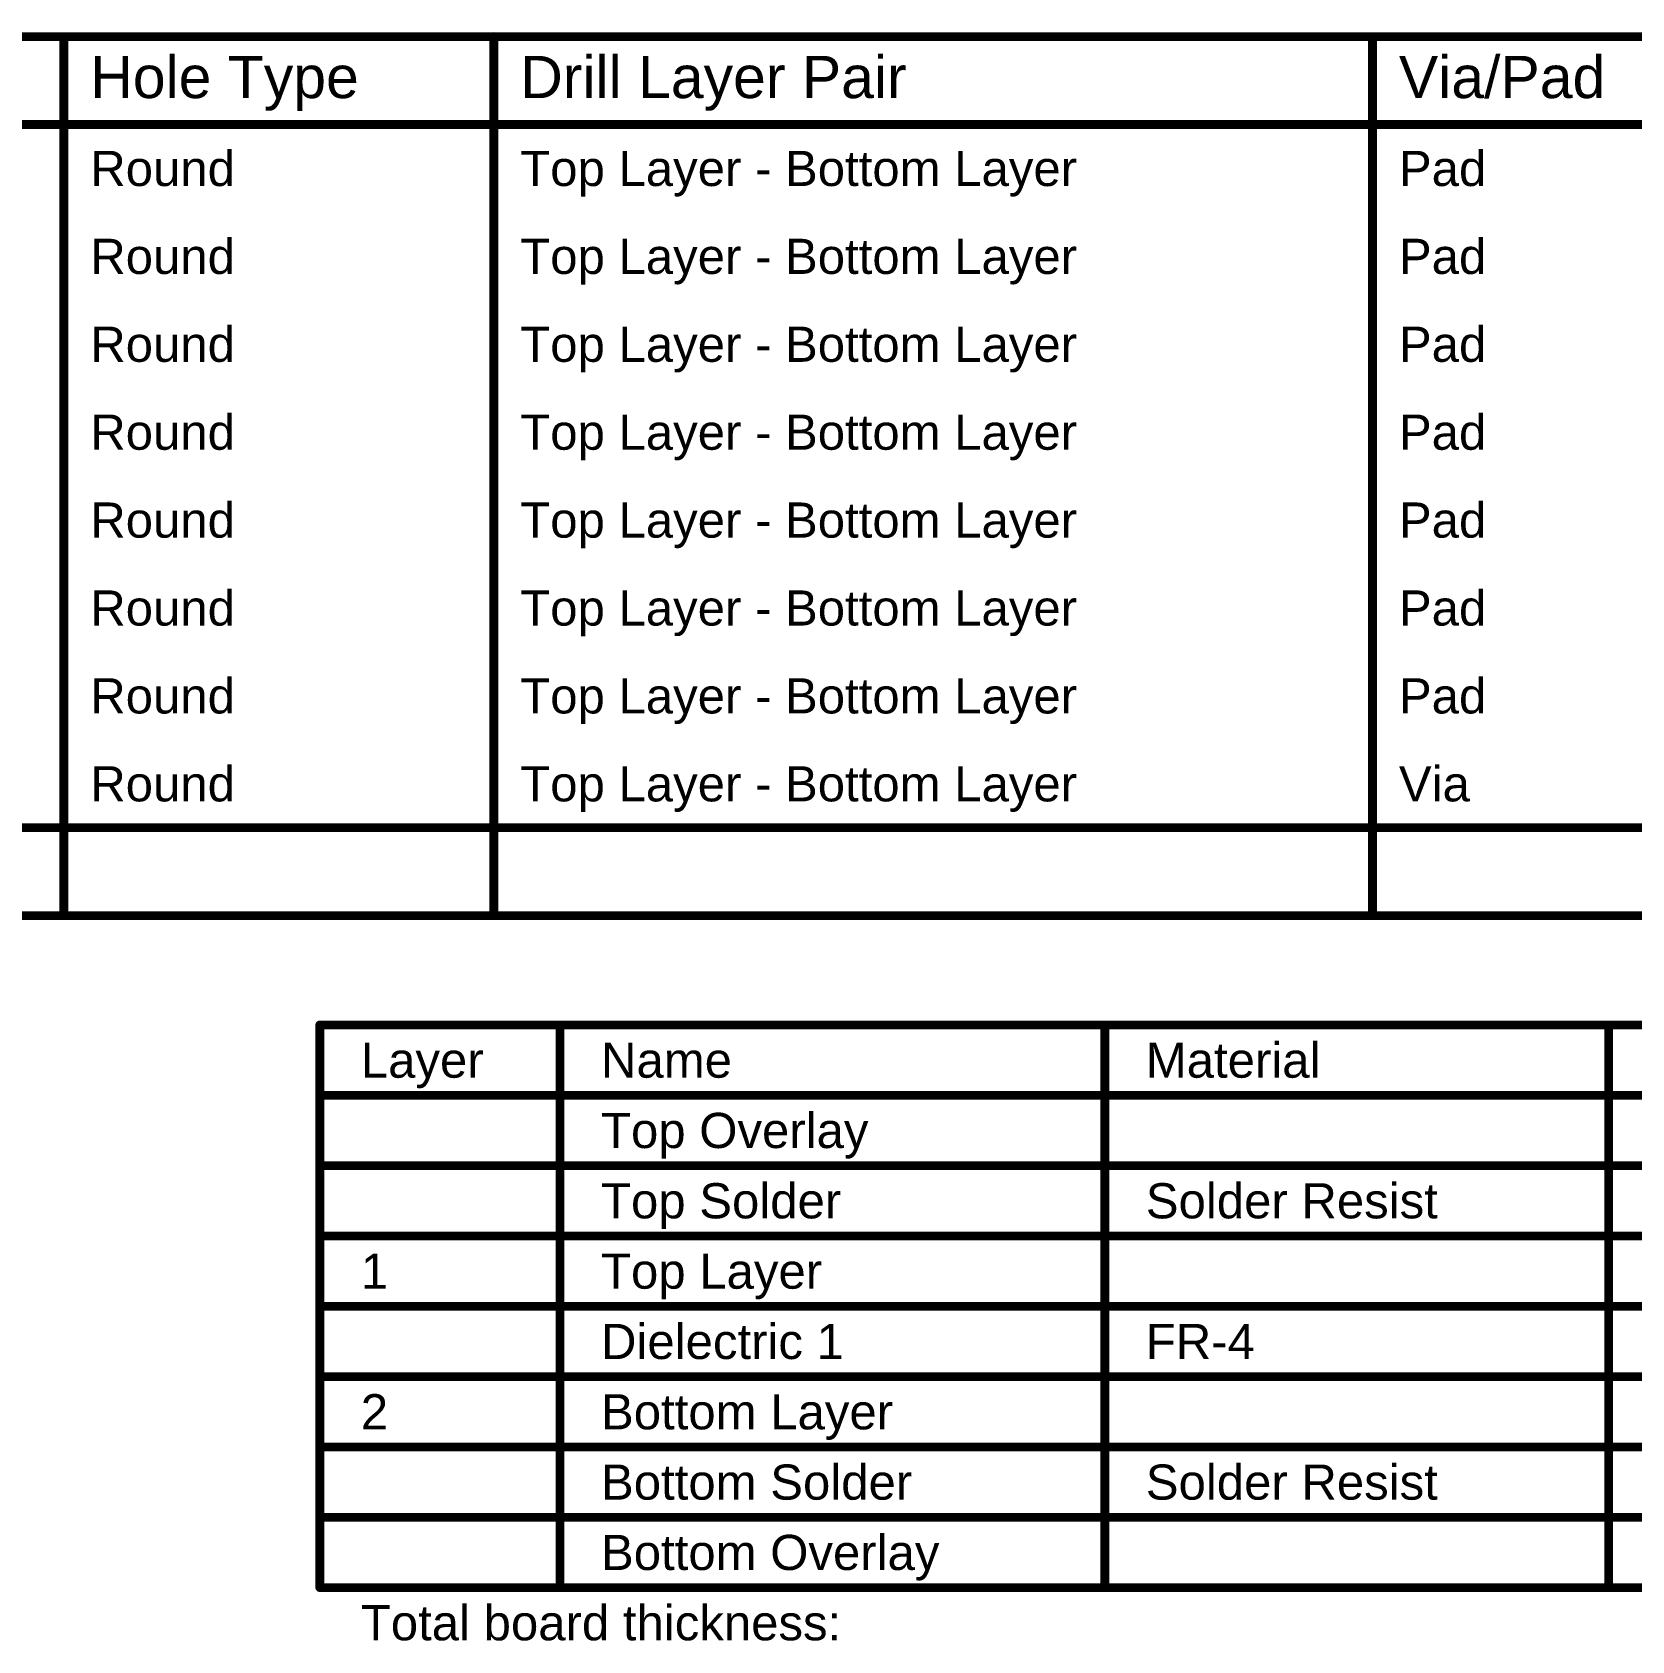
# Model space of a CAD drawing. Header units: inches. Extents: x 0 to 282, y 0 to 91.
# Drawn here: x 69.3 to 138.6, y 21.7 to 91.4 of the extents above; entities that cross this region are included whole.
import ezdxf

# ---------------------------------------------------------------- set-up
doc = ezdxf.new("R2010")
doc.units = ezdxf.units.IN
doc.layers.add('Drill Drawing', color=1, linetype='Continuous')
doc.layers.add('Fabrication', color=76, linetype='Continuous')
doc.styles.add('Arial', font='', dxfattribs={"height": 0.2})
doc.styles.get('Arial').set_extended_font_data('Arial')

msp = doc.modelspace()

# ---------------------------------------------------------------- linework, layer by layer
at = {"layer": 'Drill Drawing', "const_width": 0.381}
for points in [[(0.394, 91.224), (282.103, 91.224)], [(70.657, 53.124), (70.657, 91.224)], [(89.296, 53.124), (89.296, 91.224)], [(127.384, 53.124), (127.384, 91.224)], [(0.394, 87.414), (282.103, 87.414)], [(0.394, 56.934), (282.103, 56.934)], [(0.394, 53.124), (282.103, 53.124)]]:
    msp.add_lwpolyline(points, dxfattribs=at)
at = {"layer": 'Drill Drawing', "const_width": 0.191}
for points in [[(70.562, 91.224, 1), (70.752, 91.224, 1)], [(89.2, 91.224, 1), (89.391, 91.224, 1)], [(127.289, 91.224, 1), (127.479, 91.224, 1)], [(70.562, 53.124, 1), (70.752, 53.124, 1)], [(89.2, 53.124, 1), (89.391, 53.124, 1)], [(127.289, 53.124, 1), (127.479, 53.124, 1)]]:
    msp.add_lwpolyline(points, format="xyb", close=True, dxfattribs=at)
at = {"layer": 'Fabrication', "const_width": 0.381}
for points in [[(81.75, 24.003), (81.75, 48.387)], [(81.75, 48.387), (197.036, 48.387)], [(92.162, 24.003), (92.162, 48.387)], [(115.777, 24.003), (115.777, 48.387)], [(137.615, 24.003), (137.615, 48.387)], [(81.75, 45.339), (197.036, 45.339)], [(81.75, 42.291), (92.162, 42.291)], [(92.162, 42.291), (115.777, 42.291)], [(115.777, 42.291), (137.615, 42.291)], [(137.615, 42.291), (154.121, 42.291)], [(81.75, 39.243), (92.162, 39.243)], [(92.162, 39.243), (115.777, 39.243)], [(115.777, 39.243), (137.615, 39.243)], [(137.615, 39.243), (154.121, 39.243)], [(81.75, 36.195), (92.162, 36.195)], [(92.162, 36.195), (115.777, 36.195)], [(115.777, 36.195), (137.615, 36.195)], [(137.615, 36.195), (154.121, 36.195)], [(81.75, 33.147), (92.162, 33.147)], [(92.162, 33.147), (115.777, 33.147)], [(115.777, 33.147), (137.615, 33.147)], [(137.615, 33.147), (154.121, 33.147)], [(81.75, 30.099), (92.162, 30.099)], [(92.162, 30.099), (115.777, 30.099)], [(115.777, 30.099), (137.615, 30.099)], [(137.615, 30.099), (154.121, 30.099)], [(81.75, 27.051), (92.162, 27.051)], [(92.162, 27.051), (115.777, 27.051)], [(115.777, 27.051), (137.615, 27.051)], [(137.615, 27.051), (154.121, 27.051)], [(81.75, 24.003), (92.162, 24.003)], [(92.162, 24.003), (115.777, 24.003)], [(115.777, 24.003), (137.615, 24.003)], [(137.615, 24.003), (154.121, 24.003)]]:
    msp.add_lwpolyline(points, dxfattribs=at)
at = {"layer": 'Fabrication', "const_width": 0.191}
for points in [[(81.655, 48.387, 1), (81.845, 48.387, 1)], [(81.655, 48.387, 1), (81.845, 48.387, 1)], [(92.066, 48.387, 1), (92.257, 48.387, 1)], [(115.682, 48.387, 1), (115.872, 48.387, 1)], [(137.52, 48.387, 1), (137.711, 48.387, 1)], [(81.655, 45.339, 1), (81.845, 45.339, 1)], [(81.655, 42.291, 1), (81.845, 42.291, 1)], [(92.066, 42.291, 1), (92.257, 42.291, 1)], [(92.066, 42.291, 1), (92.257, 42.291, 1)], [(115.682, 42.291, 1), (115.872, 42.291, 1)], [(115.682, 42.291, 1), (115.872, 42.291, 1)], [(137.52, 42.291, 1), (137.711, 42.291, 1)], [(137.52, 42.291, 1), (137.711, 42.291, 1)], [(81.655, 39.243, 1), (81.845, 39.243, 1)], [(92.066, 39.243, 1), (92.257, 39.243, 1)], [(92.066, 39.243, 1), (92.257, 39.243, 1)], [(115.682, 39.243, 1), (115.872, 39.243, 1)], [(115.682, 39.243, 1), (115.872, 39.243, 1)], [(137.52, 39.243, 1), (137.711, 39.243, 1)], [(137.52, 39.243, 1), (137.711, 39.243, 1)], [(81.655, 36.195, 1), (81.845, 36.195, 1)], [(92.066, 36.195, 1), (92.257, 36.195, 1)], [(92.066, 36.195, 1), (92.257, 36.195, 1)], [(115.682, 36.195, 1), (115.872, 36.195, 1)], [(115.682, 36.195, 1), (115.872, 36.195, 1)], [(137.52, 36.195, 1), (137.711, 36.195, 1)], [(137.52, 36.195, 1), (137.711, 36.195, 1)], [(81.655, 33.147, 1), (81.845, 33.147, 1)], [(92.066, 33.147, 1), (92.257, 33.147, 1)], [(92.066, 33.147, 1), (92.257, 33.147, 1)], [(115.682, 33.147, 1), (115.872, 33.147, 1)], [(115.682, 33.147, 1), (115.872, 33.147, 1)], [(137.52, 33.147, 1), (137.711, 33.147, 1)], [(137.52, 33.147, 1), (137.711, 33.147, 1)], [(81.655, 30.099, 1), (81.845, 30.099, 1)], [(92.066, 30.099, 1), (92.257, 30.099, 1)], [(92.066, 30.099, 1), (92.257, 30.099, 1)], [(115.682, 30.099, 1), (115.872, 30.099, 1)], [(115.682, 30.099, 1), (115.872, 30.099, 1)], [(137.52, 30.099, 1), (137.711, 30.099, 1)], [(137.52, 30.099, 1), (137.711, 30.099, 1)], [(81.655, 27.051, 1), (81.845, 27.051, 1)], [(92.066, 27.051, 1), (92.257, 27.051, 1)], [(92.066, 27.051, 1), (92.257, 27.051, 1)], [(115.682, 27.051, 1), (115.872, 27.051, 1)], [(115.682, 27.051, 1), (115.872, 27.051, 1)], [(137.52, 27.051, 1), (137.711, 27.051, 1)], [(137.52, 27.051, 1), (137.711, 27.051, 1)], [(81.655, 24.003, 1), (81.845, 24.003, 1)], [(81.655, 24.003, 1), (81.845, 24.003, 1)], [(92.066, 24.003, 1), (92.257, 24.003, 1)], [(92.066, 24.003, 1), (92.257, 24.003, 1)], [(92.066, 24.003, 1), (92.257, 24.003, 1)], [(115.682, 24.003, 1), (115.872, 24.003, 1)], [(115.682, 24.003, 1), (115.872, 24.003, 1)], [(115.682, 24.003, 1), (115.872, 24.003, 1)], [(137.52, 24.003, 1), (137.711, 24.003, 1)], [(137.52, 24.003, 1), (137.711, 24.003, 1)], [(137.52, 24.003, 1), (137.711, 24.003, 1)]]:
    msp.add_lwpolyline(points, format="xyb", close=True, dxfattribs=at)

# ---------------------------------------------------------------- texts
at = {"layer": 'Drill Drawing', "style": 'Arial'}
for s, height, p in [('Hole Type', 1.8288, (71.8, 88.557)), ('Drill Layer Pair', 1.8288, (90.439, 88.557)), ('Via/Pad', 1.8288, (128.527, 88.557)), ('Round', 1.524, (71.8, 84.747)), ('Top Layer - Bottom Layer', 1.524, (90.439, 84.747)), ('Pad', 1.524, (128.527, 84.747)), ('Round', 1.524, (71.8, 80.937)), ('Top Layer - Bottom Layer', 1.524, (90.439, 80.937)), ('Pad', 1.524, (128.527, 80.937)), ('Round', 1.524, (71.8, 77.127)), ('Top Layer - Bottom Layer', 1.524, (90.439, 77.127)), ('Pad', 1.524, (128.527, 77.127)), ('Round', 1.524, (71.8, 73.317)), ('Top Layer - Bottom Layer', 1.524, (90.439, 73.317)), ('Pad', 1.524, (128.527, 73.317)), ('Round', 1.524, (71.8, 69.507)), ('Top Layer - Bottom Layer', 1.524, (90.439, 69.507)), ('Pad', 1.524, (128.527, 69.507)), ('Round', 1.524, (71.8, 65.697)), ('Top Layer - Bottom Layer', 1.524, (90.439, 65.697)), ('Pad', 1.524, (128.527, 65.697)), ('Round', 1.524, (71.8, 61.887)), ('Pad', 1.524, (128.527, 61.887)), ('Top Layer - Bottom Layer', 1.524, (90.439, 61.887)), ('Round', 1.524, (71.8, 58.077)), ('Top Layer - Bottom Layer', 1.524, (90.439, 58.077)), ('Via', 1.524, (128.527, 58.077))]:
    msp.add_text(s, height=height, dxfattribs=at).set_placement(p)
at = {"layer": 'Fabrication', "style": 'Arial'}
for s, p in [('Layer', (83.528, 46.101)), ('Name', (93.94, 46.101)), ('Material', (117.555, 46.101)), ('Top Overlay', (93.94, 43.053)), ('Top Solder', (93.94, 40.005)), ('Solder Resist', (117.555, 40.005)), ('1', (83.528, 36.957)), ('Top Layer', (93.94, 36.957)), ('Dielectric 1', (93.94, 33.909)), ('FR-4', (117.555, 33.909)), ('2', (83.528, 30.861)), ('Bottom Layer', (93.94, 30.861)), ('Bottom Solder', (93.94, 27.813)), ('Solder Resist', (117.555, 27.813)), ('Bottom Overlay', (93.94, 24.765)), ('Total board thickness:', (83.528, 21.717))]:
    msp.add_text(s, height=1.524, dxfattribs=at).set_placement(p)

doc.saveas('drawing.dxf')
